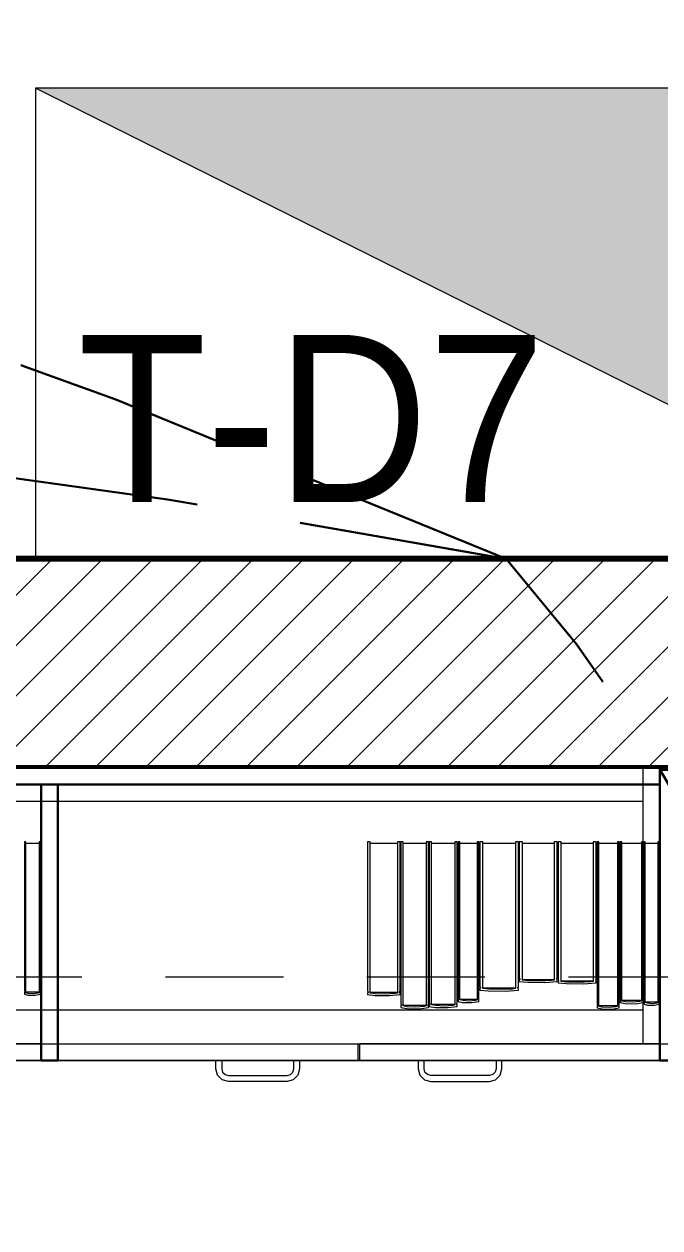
# Model space of a CAD drawing. Header units: inches. Extents: x -19 to 5698, y -728 to 92.
# Drawn here: x 310.553 to 311.314, y 16.6 to 18.04 of the extents above; entities that cross this region are included whole.
import ezdxf

# ---------------------------------------------------------------- set-up
doc = ezdxf.new("R2010")
doc.units = ezdxf.units.IN
doc.header["$MEASUREMENT"] = 0
doc.set_wipeout_variables(frame=1)
for name, pattern in [('HIDDEN', [0.375, 0.25, -0.125]), ('Hidden Line', [0.195611, 0.141111, -0.0545]), ('RAYITAS', [0.375, 0.25, -0.125]), ('Wipeout_Contour', [1, 0, -1])]:
    doc.linetypes.add(name, pattern=pattern)
doc.layers.get('0').update_dxf_attribs({"color": 61})
for name, color, linetype, lineweight in [('00 conduct tomacorr', 120, 'HIDDEN', 30), ('sub tablero de distribucion', 184, 'Continuous', 9), ('T-TECHO-E', 150, 'Continuous', 20), ('textos', 7, 'Continuous', 5), ('TOMACORRIENTE', 22, 'RAYITAS', 9)]:
    doc.layers.add(name, color=color, linetype=linetype, lineweight=lineweight)
for name, color, linetype in [('02 _ ARQ _ ZON _ Espacio.3D', 7, 'Continuous'), ('08 _ STR _ EXT _ 09 Vigas', 251, 'Continuous'), ('Estructura - 04 MURO', 7, 'Continuous'), ('Interior - Mobiliario', 7, 'Continuous')]:
    doc.layers.add(name, color=color, linetype=linetype)
doc.styles.add('SWISS', font='swisse.ttf')

# ---------------------------------------------------------------- blocks, each defined once
blk = doc.blocks.new('a')
at = {"layer": 'TOMACORRIENTE', "ltscale": 0.05}
h = blk.add_hatch(color=4, dxfattribs=at)
edge = h.paths.add_edge_path()
edge.add_arc((0, 0.0752), 0.02106, 0, 360)
at = {"layer": 'TOMACORRIENTE', "color": 4}
for p, q in [((-0.14553, 0.09625), (-0.0515, 0.09625)), ((-0.09851, 0.09625), (-0.09851, -0.09657)), ((0, 0.09625), (0, -0.09625)), ((0.06232, -0.09625), (0.06232, 0.09625))]:
    blk.add_line(p, q, dxfattribs=at)
blk.add_circle((0, 0.0752), 0.02106, dxfattribs=at)
blk = doc.blocks.new('CABLE 3FACE')
at = {"layer": 'T-TECHO-E', "rotation": 59.94170052614085}
blk.add_blockref('a', (0, 0), dxfattribs=at)
blk = doc.blocks.new('TD')
blk.add_hatch(color=256).paths.add_polyline_path([(-0.6185, 0.813), (-0.6185, 0.2502), (0.507, 0.2502)])
blk.add_line((-0.6185, 0.813), (0.507, 0.2502))
blk.add_lwpolyline([(-0.6185, 0.2502), (0.507, 0.2502), (0.507, 0.813), (-0.6185, 0.813)], close=True)

msp = doc.modelspace()

# ---------------------------------------------------------------- linework, layer by layer
at = {"layer": '02 _ ARQ _ ZON _ Espacio.3D', "color": 254, "linetype": 'Continuous', "lineweight": 0, "flags": 128}
for points in [[(297.5701, 17.4), (322.07, 17.4)], [(307.57, 8.1), (308.07, 8.1), (308.07, 7.7), (308.47, 7.7), (308.47, 7.35), (314.37, 7.35), (314.37, 7.7), (314.57, 7.7), (314.57, 8.1), (315.07, 8.1), (315.07, 7.7), (321.17, 7.7), (321.17, 16.9), (320.97, 16.9), (320.97, 17.4), (315.0697, 17.35), (315.07, 16.5), (314.57, 16.5), (314.5697, 17.15), (308.07, 17.15), (308.07, 16.5), (307.57, 16.5)]]:
    msp.add_lwpolyline(points, dxfattribs=at)
at = {"layer": 'Interior - Mobiliario', "color": 175, "linetype": 'Continuous', "lineweight": 13}
for p, q in [((311.3137, 17.13), (309.8537, 17.13)), ((311.3137, 16.82), (311.3137, 17.13)), ((311.2937, 16.86), (311.2937, 17.11)), ((310.5552, 17.0613), (310.5537, 17.0613)), ((310.5537, 17.0613), (310.5537, 16.8832)), ((310.5552, 16.881), (310.5552, 17.0613)), ((310.9671, 17.0613), (310.964, 17.0613)), ((310.964, 17.0613), (310.964, 16.8828)), ((310.9671, 16.8806), (310.9671, 17.0613)), ((310.9998, 17.0595), (310.9671, 17.0595)), ((311.0029, 17.0613), (310.9998, 17.0613)), ((310.9998, 17.0613), (310.9998, 16.8806)), ((311.0029, 16.8828), (311.0029, 17.0613)), ((311.0065, 17.0613), (311.0039, 17.0613)), ((311.0039, 17.0613), (311.0039, 16.8676)), ((311.0065, 16.8652), (311.0065, 17.0613)), ((311.0342, 17.0594), (311.0065, 17.0594)), ((311.0368, 17.0613), (311.0342, 17.0613)), ((311.0342, 17.0613), (311.0342, 16.8652)), ((311.0368, 16.8676), (311.0368, 17.0613)), ((311.0405, 17.0613), (311.0378, 17.0613)), ((311.0378, 17.0613), (311.0378, 16.8689)), ((311.0405, 16.8665), (311.0405, 17.0613)), ((311.0685, 17.0594), (311.0405, 17.0594)), ((311.0712, 17.0613), (311.0685, 17.0613)), ((311.0685, 17.0613), (311.0685, 16.8665)), ((311.0712, 16.8689), (311.0712, 17.0613)), ((311.0742, 17.0613), (311.0722, 17.0613)), ((311.0722, 17.0613), (311.0722, 16.8748)), ((311.0742, 16.8725), (311.0742, 17.0613)), ((311.0952, 17.0594), (311.0742, 17.0594)), ((311.0972, 17.0613), (311.0952, 17.0613)), ((311.0952, 17.0613), (311.0952, 16.8725)), ((311.0972, 16.8748), (311.0972, 17.0613)), ((311.1019, 17.0613), (311.0982, 17.0613)), ((311.0982, 17.0613), (311.0982, 16.888)), ((311.1019, 16.8859), (311.1019, 17.0613)), ((311.1408, 17.0596), (311.1019, 17.0596)), ((311.1445, 17.0613), (311.1408, 17.0613)), ((311.1408, 17.0613), (311.1408, 16.8859)), ((311.1445, 16.888), (311.1445, 17.0613)), ((311.1492, 17.0613), (311.1455, 17.0613)), ((311.1455, 17.0613), (311.1455, 16.8981)), ((311.1492, 16.8961), (311.1492, 17.0613)), ((311.1872, 17.0597), (311.1492, 17.0597)), ((311.1908, 17.0613), (311.1872, 17.0613)), ((311.1872, 17.0613), (311.1872, 16.8961)), ((311.1908, 16.8981), (311.1908, 17.0613)), ((311.1955, 17.0613), (311.1918, 17.0613)), ((311.1918, 17.0613), (311.1918, 16.8966)), ((311.1955, 16.8945), (311.1955, 17.0613)), ((311.2339, 17.0597), (311.1955, 17.0597)), ((311.2376, 17.0613), (311.2339, 17.0613)), ((311.2339, 17.0613), (311.2339, 16.8945)), ((311.2376, 16.8966), (311.2376, 17.0613)), ((311.2407, 17.0613), (311.2386, 17.0613)), ((311.2386, 17.0613), (311.2386, 16.8671)), ((311.2407, 16.8648), (311.2407, 17.0613)), ((311.263, 17.0594), (311.2407, 17.0594)), ((311.2651, 17.0613), (311.263, 17.0613)), ((311.263, 17.0613), (311.263, 16.8648)), ((311.2651, 16.8671), (311.2651, 17.0613)), ((311.2683, 17.0613), (311.2661, 17.0613)), ((311.2661, 17.0613), (311.2661, 16.8734)), ((311.2683, 16.8711), (311.2683, 17.0613)), ((311.2916, 17.0594), (311.2683, 17.0594)), ((311.2938, 17.0613), (311.2916, 17.0613)), ((311.2916, 17.0613), (311.2916, 16.8711)), ((311.2938, 16.8734), (311.2938, 17.0613)), ((311.2962, 17.0613), (311.2948, 17.0613)), ((311.2948, 17.0613), (311.2948, 16.8716)), ((311.2962, 16.8693), (311.2962, 17.0613)), ((311.3112, 17.0594), (311.2962, 17.0594)), ((311.3127, 17.0613), (311.3112, 17.0613)), ((311.3112, 17.0613), (311.3112, 16.8693)), ((311.3127, 16.8716), (311.3127, 17.0613)), ((311.1455, 16.8981), (311.1458, 16.8979)), ((311.1457, 16.8963), (311.1455, 16.8962)), ((311.1455, 16.8962), (311.1455, 16.8944)), ((311.1455, 16.8944), (311.1555, 16.8935)), ((311.146, 16.8965), (311.1457, 16.8963)), ((311.1458, 16.8979), (311.146, 16.8977)), ((311.146, 16.8977), (311.1462, 16.8975)), ((311.1462, 16.8968), (311.146, 16.8965)), ((311.1462, 16.8975), (311.1463, 16.8973)), ((311.1463, 16.897), (311.1462, 16.8968)), ((311.1463, 16.8973), (311.1463, 16.897)), ((311.1492, 16.8969), (311.1872, 16.8969)), ((311.1559, 16.8953), (311.1492, 16.8961)), ((311.1555, 16.8935), (311.1757, 16.8933)), ((311.1699, 16.8949), (311.1559, 16.8953)), ((311.1838, 16.8956), (311.1699, 16.8949)), ((311.1757, 16.8933), (311.1908, 16.8944)), ((311.1872, 16.8961), (311.1838, 16.8956)), ((311.1901, 16.8973), (311.1902, 16.8976)), ((311.1901, 16.8971), (311.1901, 16.8973)), ((311.1902, 16.8968), (311.1901, 16.8971)), ((311.1902, 16.8976), (311.1904, 16.8978)), ((311.1903, 16.8966), (311.1902, 16.8968)), ((311.1906, 16.8964), (311.1903, 16.8966)), ((311.1904, 16.8978), (311.1907, 16.898)), ((311.1908, 16.8962), (311.1906, 16.8964)), ((311.1907, 16.898), (311.1908, 16.8981)), ((311.1908, 16.8944), (311.1908, 16.8962)), ((311.1918, 16.8966), (311.1921, 16.8964)), ((311.192, 16.8948), (311.1918, 16.8947)), ((311.1918, 16.8947), (311.1918, 16.8929)), ((311.1918, 16.8929), (311.2019, 16.8919)), ((311.1923, 16.895), (311.192, 16.8948)), ((311.1921, 16.8964), (311.1923, 16.8962)), ((311.1923, 16.8962), (311.1925, 16.896)), ((311.1925, 16.8952), (311.1923, 16.895)), ((311.1925, 16.896), (311.1926, 16.8957)), ((311.1926, 16.8955), (311.1925, 16.8952)), ((311.1926, 16.8957), (311.1926, 16.8955)), ((311.1955, 16.8954), (311.2339, 16.8954)), ((311.2023, 16.8938), (311.1955, 16.8945)), ((311.2019, 16.8919), (311.2223, 16.8917)), ((311.2164, 16.8933), (311.2023, 16.8938)), ((311.2304, 16.894), (311.2164, 16.8933)), ((311.2223, 16.8917), (311.2376, 16.8929)), ((311.2339, 16.8945), (311.2304, 16.894)), ((311.2368, 16.8958), (311.2369, 16.896)), ((311.2368, 16.8955), (311.2368, 16.8958)), ((311.2369, 16.8953), (311.2368, 16.8955)), ((311.2369, 16.896), (311.2371, 16.8962)), ((311.237, 16.895), (311.2369, 16.8953)), ((311.2373, 16.8948), (311.237, 16.895)), ((311.2371, 16.8962), (311.2374, 16.8965)), ((311.2376, 16.8947), (311.2373, 16.8948)), ((311.2374, 16.8965), (311.2376, 16.8966)), ((311.2376, 16.8929), (311.2376, 16.8947)), ((310.5537, 16.8832), (310.5538, 16.883)), ((310.5538, 16.8812), (310.5537, 16.8811)), ((310.5537, 16.8811), (310.5537, 16.8792)), ((310.5537, 16.8792), (310.5579, 16.8782)), ((310.5538, 16.883), (310.5539, 16.8828)), ((310.5539, 16.8815), (310.5538, 16.8812)), ((310.5539, 16.8828), (310.554, 16.8825)), ((310.554, 16.8817), (310.5539, 16.8815)), ((310.554, 16.8825), (310.554, 16.8823)), ((310.554, 16.8823), (310.554, 16.882)), ((310.554, 16.882), (310.554, 16.8817)), ((310.5581, 16.8801), (310.5552, 16.881)), ((310.5579, 16.8782), (310.5663, 16.8779)), ((310.5639, 16.8797), (310.5581, 16.8801)), ((310.964, 16.8828), (310.9642, 16.8827)), ((310.9642, 16.8809), (310.964, 16.8808)), ((310.964, 16.8808), (310.964, 16.8788)), ((310.964, 16.8788), (310.9726, 16.8778)), ((310.9642, 16.8827), (310.9645, 16.8824)), ((310.9644, 16.8811), (310.9642, 16.8809)), ((310.9646, 16.8814), (310.9644, 16.8811)), ((310.9645, 16.8824), (310.9646, 16.8822)), ((310.9646, 16.8822), (310.9647, 16.8819)), ((310.9647, 16.8816), (310.9646, 16.8814)), ((310.9647, 16.8819), (310.9647, 16.8816)), ((310.9671, 16.8816), (310.9998, 16.8816)), ((310.973, 16.8798), (310.9671, 16.8806)), ((310.9726, 16.8778), (310.9899, 16.8776)), ((310.9849, 16.8793), (310.973, 16.8798)), ((310.9969, 16.8801), (310.9849, 16.8793)), ((310.9899, 16.8776), (311.0029, 16.8788)), ((310.9998, 16.8806), (310.9969, 16.8801)), ((311.0023, 16.882), (311.0024, 16.8822)), ((311.0023, 16.8817), (311.0023, 16.882)), ((311.0023, 16.8814), (311.0023, 16.8817)), ((311.0025, 16.8812), (311.0023, 16.8814)), ((311.0024, 16.8822), (311.0025, 16.8825)), ((311.0025, 16.8825), (311.0028, 16.8827)), ((311.0027, 16.8809), (311.0025, 16.8812)), ((311.0029, 16.8808), (311.0027, 16.8809)), ((311.0028, 16.8827), (311.0029, 16.8828)), ((311.0029, 16.8788), (311.0029, 16.8808)), ((311.0982, 16.888), (311.0985, 16.8879)), ((311.0984, 16.8862), (311.0982, 16.8861)), ((311.0982, 16.8861), (311.0982, 16.8841)), ((311.0982, 16.8841), (311.1084, 16.8832)), ((311.0987, 16.8864), (311.0984, 16.8862)), ((311.0985, 16.8879), (311.0987, 16.8877)), ((311.0987, 16.8877), (311.0989, 16.8874)), ((311.0989, 16.8866), (311.0987, 16.8864)), ((311.0989, 16.8874), (311.099, 16.8872)), ((311.099, 16.8869), (311.0989, 16.8866)), ((311.099, 16.8872), (311.099, 16.8869)), ((311.1019, 16.8868), (311.1408, 16.8868)), ((311.1089, 16.8851), (311.1019, 16.8859)), ((311.1084, 16.8832), (311.1291, 16.883)), ((311.1231, 16.8847), (311.1089, 16.8851)), ((311.1373, 16.8854), (311.1231, 16.8847)), ((311.1291, 16.883), (311.1445, 16.8841)), ((311.1408, 16.8859), (311.1373, 16.8854)), ((311.1438, 16.8872), (311.1439, 16.8875)), ((311.1438, 16.887), (311.1438, 16.8872)), ((311.1439, 16.8867), (311.1438, 16.887)), ((311.1439, 16.8875), (311.1441, 16.8877)), ((311.144, 16.8865), (311.1439, 16.8867)), ((311.1443, 16.8862), (311.144, 16.8865)), ((311.1441, 16.8877), (311.1444, 16.8879)), ((311.1445, 16.8861), (311.1443, 16.8862)), ((311.1444, 16.8879), (311.1445, 16.888)), ((311.1445, 16.8841), (311.1445, 16.8861)), ((311.0039, 16.8676), (311.0041, 16.8674)), ((311.004, 16.8655), (311.0039, 16.8654)), ((311.0039, 16.8654), (311.0039, 16.8632)), ((311.0039, 16.8632), (311.0111, 16.8621)), ((311.0042, 16.8657), (311.004, 16.8655)), ((311.0041, 16.8674), (311.0043, 16.8672)), ((311.0044, 16.866), (311.0042, 16.8657)), ((311.0043, 16.8672), (311.0044, 16.8669)), ((311.0044, 16.8669), (311.0045, 16.8666)), ((311.0045, 16.8663), (311.0044, 16.866)), ((311.0045, 16.8666), (311.0045, 16.8663)), ((311.0065, 16.8662), (311.0342, 16.8662)), ((311.0115, 16.8643), (311.0065, 16.8652)), ((311.0111, 16.8621), (311.0258, 16.8619)), ((311.0216, 16.8638), (311.0115, 16.8643)), ((311.0317, 16.8646), (311.0216, 16.8638)), ((311.0258, 16.8619), (311.0368, 16.8632)), ((311.0342, 16.8652), (311.0317, 16.8646)), ((311.0362, 16.8667), (311.0363, 16.8669)), ((311.0362, 16.8664), (311.0362, 16.8667)), ((311.0363, 16.8661), (311.0362, 16.8664)), ((311.0363, 16.8669), (311.0365, 16.8672)), ((311.0364, 16.8658), (311.0363, 16.8661)), ((311.0366, 16.8655), (311.0364, 16.8658)), ((311.0365, 16.8672), (311.0367, 16.8675)), ((311.0368, 16.8654), (311.0366, 16.8655)), ((311.0367, 16.8675), (311.0368, 16.8676)), ((311.0368, 16.8632), (311.0368, 16.8654)), ((311.0378, 16.8689), (311.038, 16.8687)), ((311.0379, 16.8668), (311.0378, 16.8667)), ((311.0378, 16.8667), (311.0378, 16.8645)), ((311.0378, 16.8645), (311.0451, 16.8635)), ((311.0381, 16.867), (311.0379, 16.8668)), ((311.038, 16.8687), (311.0382, 16.8684)), ((311.0383, 16.8673), (311.0381, 16.867)), ((311.0382, 16.8684), (311.0383, 16.8682)), ((311.0383, 16.8682), (311.0383, 16.8679)), ((311.0383, 16.8679), (311.0383, 16.8676)), ((311.0383, 16.8676), (311.0383, 16.8673)), ((311.0405, 16.8675), (311.0685, 16.8675)), ((311.0455, 16.8656), (311.0405, 16.8665)), ((311.0451, 16.8635), (311.06, 16.8632)), ((311.0557, 16.8651), (311.0455, 16.8656)), ((311.066, 16.8659), (311.0557, 16.8651)), ((311.06, 16.8632), (311.0712, 16.8645)), ((311.0685, 16.8665), (311.066, 16.8659)), ((311.0706, 16.8679), (311.0707, 16.8682)), ((311.0706, 16.8677), (311.0706, 16.8679)), ((311.0707, 16.8674), (311.0706, 16.8677)), ((311.0707, 16.8682), (311.0708, 16.8685)), ((311.0708, 16.8671), (311.0707, 16.8674)), ((311.0708, 16.8685), (311.071, 16.8688)), ((311.071, 16.8668), (311.0708, 16.8671)), ((311.071, 16.8688), (311.0712, 16.8689)), ((311.0712, 16.8667), (311.071, 16.8668)), ((311.0712, 16.8645), (311.0712, 16.8667)), ((311.0722, 16.8748), (311.0723, 16.8746)), ((311.0723, 16.8728), (311.0722, 16.8727)), ((311.0722, 16.8727), (311.0722, 16.8706)), ((311.0722, 16.8706), (311.0777, 16.8695)), ((311.0723, 16.8746), (311.0725, 16.8744)), ((311.0724, 16.873), (311.0723, 16.8728)), ((311.0725, 16.8733), (311.0724, 16.873)), ((311.0725, 16.8744), (311.0725, 16.8741)), ((311.0725, 16.8741), (311.0726, 16.8738)), ((311.0726, 16.8735), (311.0725, 16.8733)), ((311.0726, 16.8738), (311.0726, 16.8735)), ((311.0742, 16.8734), (311.0952, 16.8734)), ((311.0779, 16.8716), (311.0742, 16.8725)), ((311.0777, 16.8695), (311.0889, 16.8693)), ((311.0856, 16.8711), (311.0779, 16.8716)), ((311.0933, 16.8719), (311.0856, 16.8711)), ((311.0889, 16.8693), (311.0972, 16.8706)), ((311.0952, 16.8725), (311.0933, 16.8719)), ((311.0968, 16.8739), (311.0969, 16.8742)), ((311.0968, 16.8736), (311.0968, 16.8739)), ((311.0969, 16.8733), (311.0968, 16.8736)), ((311.0969, 16.8742), (311.097, 16.8744)), ((311.097, 16.8731), (311.0969, 16.8733)), ((311.097, 16.8744), (311.0971, 16.8747)), ((311.0971, 16.8728), (311.097, 16.8731)), ((311.0971, 16.8747), (311.0972, 16.8748)), ((311.0972, 16.8727), (311.0971, 16.8728)), ((311.0972, 16.8706), (311.0972, 16.8727)), ((311.2386, 16.8671), (311.2387, 16.867)), ((311.2387, 16.865), (311.2386, 16.8649)), ((311.2386, 16.8649), (311.2386, 16.8628)), ((311.2386, 16.8628), (311.2444, 16.8617)), ((311.2387, 16.867), (311.2388, 16.8667)), ((311.2388, 16.8653), (311.2387, 16.865)), ((311.2388, 16.8667), (311.239, 16.8664)), ((311.2389, 16.8656), (311.2388, 16.8653)), ((311.239, 16.8658), (311.2389, 16.8656)), ((311.239, 16.8664), (311.239, 16.8661)), ((311.239, 16.8661), (311.239, 16.8658)), ((311.2407, 16.8657), (311.263, 16.8657)), ((311.2447, 16.8638), (311.2407, 16.8648)), ((311.2444, 16.8617), (311.2563, 16.8614)), ((311.2528, 16.8633), (311.2447, 16.8638)), ((311.261, 16.8642), (311.2528, 16.8633)), ((311.2563, 16.8614), (311.2651, 16.8628)), ((311.263, 16.8648), (311.261, 16.8642)), ((311.2647, 16.8665), (311.2649, 16.8668)), ((311.2647, 16.8662), (311.2647, 16.8665)), ((311.2647, 16.8659), (311.2647, 16.8662)), ((311.2647, 16.8656), (311.2647, 16.8659)), ((311.2648, 16.8653), (311.2647, 16.8656)), ((311.265, 16.8651), (311.2648, 16.8653)), ((311.2649, 16.8668), (311.265, 16.867)), ((311.265, 16.867), (311.2651, 16.8671)), ((311.2651, 16.8649), (311.265, 16.8651)), ((311.2651, 16.8628), (311.2651, 16.8649)), ((311.2661, 16.8734), (311.2663, 16.8732)), ((311.2662, 16.8714), (311.2661, 16.8713)), ((311.2661, 16.8713), (311.2661, 16.8692)), ((311.2661, 16.8692), (311.2722, 16.8681)), ((311.2664, 16.8716), (311.2662, 16.8714)), ((311.2663, 16.8732), (311.2664, 16.873)), ((311.2664, 16.873), (311.2665, 16.8727)), ((311.2665, 16.8719), (311.2664, 16.8716)), ((311.2665, 16.8727), (311.2666, 16.8724)), ((311.2666, 16.8722), (311.2665, 16.8719)), ((311.2666, 16.8724), (311.2666, 16.8722)), ((311.2683, 16.8721), (311.2916, 16.8721)), ((311.2725, 16.8702), (311.2683, 16.8711)), ((311.2722, 16.8681), (311.2846, 16.8679)), ((311.281, 16.8697), (311.2725, 16.8702)), ((311.2895, 16.8705), (311.281, 16.8697)), ((311.2846, 16.8679), (311.2938, 16.8692)), ((311.2916, 16.8711), (311.2895, 16.8705)), ((311.2933, 16.8725), (311.2934, 16.8728)), ((311.2933, 16.8722), (311.2933, 16.8725)), ((311.2934, 16.8719), (311.2933, 16.8722)), ((311.2934, 16.8728), (311.2935, 16.8731)), ((311.2935, 16.8717), (311.2934, 16.8719)), ((311.2935, 16.8731), (311.2937, 16.8733)), ((311.2936, 16.8714), (311.2935, 16.8717)), ((311.2938, 16.8713), (311.2936, 16.8714)), ((311.2937, 16.8733), (311.2938, 16.8734)), ((311.2938, 16.8692), (311.2938, 16.8713)), ((311.2948, 16.8716), (311.2949, 16.8714)), ((311.2949, 16.8696), (311.2948, 16.8695)), ((311.2948, 16.8695), (311.2948, 16.8673)), ((311.2948, 16.8673), (311.2987, 16.8663)), ((311.2949, 16.8714), (311.295, 16.8712)), ((311.295, 16.8698), (311.2949, 16.8696)), ((311.295, 16.8712), (311.2951, 16.8709)), ((311.2951, 16.8704), (311.295, 16.8701)), ((311.295, 16.8701), (311.295, 16.8698)), ((311.2951, 16.8709), (311.2951, 16.8706)), ((311.2951, 16.8706), (311.2951, 16.8704)), ((311.2962, 16.8703), (311.3112, 16.8703)), ((311.2989, 16.8684), (311.2962, 16.8693)), ((311.2987, 16.8663), (311.3067, 16.866)), ((311.3044, 16.8679), (311.2989, 16.8684)), ((311.3099, 16.8687), (311.3044, 16.8679)), ((311.3067, 16.866), (311.3127, 16.8673)), ((311.3112, 16.8693), (311.3099, 16.8687)), ((311.3124, 16.871), (311.3125, 16.8712)), ((311.3124, 16.8707), (311.3124, 16.871)), ((311.3124, 16.8704), (311.3124, 16.8707)), ((311.3124, 16.8701), (311.3124, 16.8704)), ((311.3125, 16.8699), (311.3124, 16.8701)), ((311.3125, 16.8712), (311.3126, 16.8715)), ((311.3126, 16.8696), (311.3125, 16.8699)), ((311.3126, 16.8715), (311.3127, 16.8716)), ((311.3127, 16.8695), (311.3126, 16.8696)), ((311.3127, 16.8673), (311.3127, 16.8695)), ((311.2937, 16.82), (311.2937, 16.86)), ((309.8537, 16.82), (311.3137, 16.82)), ((310.9527, 16.8), (310.9527, 16.82)), ((311.3137, 16.82), (310.9547, 16.82)), ((310.9547, 16.8), (310.9547, 16.82)), ((311.2937, 16.82), (311.3337, 16.82)), ((311.3137, 16.8), (311.3137, 16.82)), ((310.7827, 16.79), (310.7827, 16.8)), ((310.7827, 16.8), (310.7897, 16.8)), ((310.7847, 16.7825), (310.7827, 16.79)), ((310.7897, 16.8), (310.7897, 16.79)), ((310.7897, 16.79), (310.7907, 16.786)), ((310.8746, 16.786), (310.8757, 16.79)), ((310.8757, 16.79), (310.8757, 16.8)), ((310.8757, 16.8), (310.8827, 16.8)), ((310.8827, 16.79), (310.8807, 16.7825)), ((310.8827, 16.8), (310.8827, 16.79)), ((311.3137, 16.8), (310.9547, 16.8)), ((311.0247, 16.8), (311.0247, 16.79)), ((311.0317, 16.8), (311.0247, 16.8)), ((311.0247, 16.79), (311.0267, 16.7825)), ((311.0317, 16.79), (311.0317, 16.8)), ((311.0327, 16.786), (311.0317, 16.79)), ((311.1177, 16.79), (311.1166, 16.786)), ((311.1177, 16.8), (311.1177, 16.79)), ((311.1247, 16.8), (311.1177, 16.8)), ((311.1227, 16.7825), (311.1247, 16.79)), ((311.1247, 16.79), (311.1247, 16.8)), ((311.3137, 16.8), (311.3337, 16.8)), ((310.7902, 16.777), (310.7847, 16.7825)), ((310.7977, 16.775), (310.7902, 16.777)), ((310.7907, 16.786), (310.7937, 16.7831)), ((310.7937, 16.7831), (310.7977, 16.782)), ((310.7977, 16.782), (310.8677, 16.782)), ((310.8677, 16.775), (310.7977, 16.775)), ((310.8677, 16.782), (310.8717, 16.7831)), ((310.8752, 16.777), (310.8677, 16.775)), ((310.8717, 16.7831), (310.8746, 16.786)), ((310.8807, 16.7825), (310.8752, 16.777)), ((311.0267, 16.7825), (311.0322, 16.777)), ((311.0322, 16.777), (311.0397, 16.775)), ((311.0357, 16.7831), (311.0327, 16.786)), ((311.0397, 16.782), (311.0357, 16.7831)), ((311.1097, 16.782), (311.0397, 16.782)), ((311.0397, 16.775), (311.1097, 16.775)), ((311.1137, 16.7831), (311.1097, 16.782)), ((311.1097, 16.775), (311.1172, 16.777)), ((311.1166, 16.786), (311.1137, 16.7831)), ((311.1172, 16.777), (311.1227, 16.7825))]:
    msp.add_line(p, q, dxfattribs=at)
at = {"layer": 'Interior - Mobiliario', "color": 175, "linetype": 'Continuous', "lineweight": 30}
msp.add_line((311.3337, 16.8), (311.3137, 16.8), dxfattribs=at)

# ---------------------------------------------------------------- block references
at = {"layer": '00 conduct tomacorr', "xscale": 1.47256122672843, "yscale": 1.47256122672843, "zscale": 1.47256122672843, "rotation": 209.7894777823319}
msp.add_blockref('CABLE 3FACE', (311.4198, 16.4239, -0.0007), dxfattribs=at)

# ---------------------------------------------------------------- texts
at = {"layer": 'textos', "style": 'SWISS', "width": 0.9}
msp.add_text('T-D7', height=0.2, dxfattribs=at).set_placement((310.6176, 17.4679))

# ---------------------------------------------------------------- next in the draw order: wipeouts: each hides what was drawn before it
at = {"color": 254, "linetype": 'Wipeout_Contour', "lineweight": 0, "ltscale": 9784.232441}
msp.add_wipeout([(314.57, 17.4), (308.07, 17.4), (308.07, 17.15), (314.57, 17.15)], dxfattribs=at).dxf.layer = 'Estructura - 04 MURO'
at = {"color": 254, "linetype": 'Wipeout_Contour', "lineweight": 0, "ltscale": 9781.278326}
msp.add_wipeout([(310.5737, 16.8), (310.5937, 16.8), (310.5937, 17.13), (310.5737, 17.13)], dxfattribs=at).dxf.layer = 'Interior - Mobiliario'

# ---------------------------------------------------------------- next in the draw order: hatches: boundary and pattern name
at = {"layer": 'Estructura - 04 MURO', "linetype": 'Continuous', "lineweight": 5}
h = msp.add_hatch(dxfattribs=at)
h.set_pattern_fill('LADRILLO_COMÚN_0002', color=250, style=0, pattern_type=2)
h.set_pattern_definition([(45, (277.50006, 1e-08), (-0.03005204, 0.03005204), [])])
h.paths.add_polyline_path([(314.57, 17.4), (308.07, 17.4), (308.07, 17.15), (314.57, 17.15)])

# ---------------------------------------------------------------- next in the draw order: linework, layer by layer
at = {"layer": '00 conduct tomacorr'}
msp.add_arc((306.1801, 5.9324, -0.0007), 12.4902, 66.6543, 103.39564, dxfattribs=at)
at = {"layer": '08 _ STR _ EXT _ 09 Vigas', "color": 251, "linetype": 'Hidden Line', "lineweight": 13, "true_color": 0x636466}
for p, q in [((308.07, 17.4), (321.57, 17.4)), ((308.07, 16.9), (314.57, 16.9))]:
    msp.add_line(p, q, dxfattribs=at)
at = {"layer": 'Estructura - 04 MURO', "color": 7, "linetype": 'Continuous', "lineweight": 80, "flags": 128}
for points in [[(314.57, 17.4), (308.07, 17.4)], [(308.07, 17.15), (314.57, 17.15)]]:
    msp.add_lwpolyline(points, dxfattribs=at)
at = {"layer": 'Interior - Mobiliario', "color": 175, "linetype": 'Continuous', "lineweight": 30}
for p, q in [((310.5937, 17.13), (310.5737, 17.13)), ((310.5737, 16.8), (310.5737, 17.13)), ((310.5937, 16.8), (310.5937, 17.13)), ((310.5937, 16.8), (310.5737, 16.8))]:
    msp.add_line(p, q, dxfattribs=at)
at = {"layer": 'Interior - Mobiliario', "color": 175, "linetype": 'Continuous', "lineweight": 13}
for p, q in [((310.5737, 17.13), (310.5737, 16.8)), ((310.5937, 17.13), (310.5737, 17.13)), ((310.5937, 16.8), (310.5937, 17.13)), ((309.8737, 17.11), (311.2937, 17.11)), ((310.5711, 17.0595), (310.5552, 17.0595)), ((310.5727, 17.0613), (310.5711, 17.0613)), ((310.5711, 17.0613), (310.5711, 16.881)), ((310.5727, 16.8832), (310.5727, 17.0613)), ((310.5552, 16.8819), (310.5711, 16.8819)), ((310.5697, 16.8804), (310.5639, 16.8797)), ((310.5663, 16.8779), (310.5727, 16.8792)), ((310.5711, 16.881), (310.5697, 16.8804)), ((310.5723, 16.882), (310.5724, 16.8823)), ((310.5724, 16.8818), (310.5723, 16.882)), ((310.5724, 16.8826), (310.5725, 16.8828)), ((310.5724, 16.8823), (310.5724, 16.8826)), ((310.5725, 16.8815), (310.5724, 16.8818)), ((310.5725, 16.8828), (310.5726, 16.8831)), ((310.5726, 16.8813), (310.5725, 16.8815)), ((310.5726, 16.8831), (310.5727, 16.8832)), ((310.5727, 16.8811), (310.5726, 16.8813)), ((310.5727, 16.8792), (310.5727, 16.8811)), ((311.2937, 16.86), (309.8737, 16.86)), ((309.8537, 16.82), (311.3137, 16.82)), ((309.8537, 16.82), (311.3137, 16.82)), ((309.8737, 16.82), (311.2937, 16.82)), ((310.5737, 16.82), (310.2147, 16.82)), ((310.5737, 16.8), (310.5737, 16.82)), ((310.5937, 16.82), (310.9527, 16.82)), ((310.5937, 16.8), (310.5937, 16.82)), ((311.3337, 16.8), (309.8337, 16.8)), ((309.8537, 16.8), (311.3137, 16.8)), ((309.8537, 16.8), (311.3137, 16.8)), ((310.5737, 16.8), (310.2147, 16.8)), ((310.5737, 16.8), (310.5937, 16.8)), ((310.5737, 16.8), (310.5937, 16.8)), ((310.5937, 16.8), (310.9527, 16.8))]:
    msp.add_line(p, q, dxfattribs=at)

# ---------------------------------------------------------------- next in the draw order: block references
at = {"layer": 'sub tablero de distribucion', "linetype": 'Continuous', "lineweight": 0, "rotation": 179.9999999999811}
msp.add_blockref('TD', (311.0739, 18.213), dxfattribs=at)

# ---------------------------------------------------------------- next in the draw order: wipeouts: each hides what was drawn before it
at = {"color": 254, "linetype": 'Wipeout_Contour', "lineweight": 0, "ltscale": 9781.283183}
msp.add_wipeout([(309.8537, 17.13), (311.3137, 17.13), (311.3137, 17.15), (309.8537, 17.15)], dxfattribs=at).dxf.layer = 'Interior - Mobiliario'

# ---------------------------------------------------------------- next in the draw order: linework, layer by layer
at = {"layer": '00 conduct tomacorr'}
for centre, radius, start, end in [((308.884, 5.7845, -0.0007), 11.8306, 79.05804, 110.75109), ((309.9072, 16.3072, -0.0033), 1.6396, 329.7114, 41.7949)]:
    msp.add_arc(centre, radius, start, end, dxfattribs=at)
at = {"layer": 'Interior - Mobiliario', "color": 175, "linetype": 'Continuous', "lineweight": 13}
for p, q in [((309.8337, 17.15), (311.3337, 17.15)), ((311.3137, 17.15), (309.8537, 17.15)), ((311.3137, 17.15), (309.8537, 17.15)), ((311.2937, 17.15), (309.8737, 17.15)), ((311.3337, 17.15), (311.2937, 17.15)), ((311.2937, 17.11), (311.2937, 17.15)), ((311.3137, 17.13), (311.3137, 17.15)), ((311.3137, 17.15), (311.3137, 16.8)), ((311.3337, 17.15), (311.3137, 17.15)), ((311.3137, 16.8), (311.3137, 17.15)), ((309.8537, 17.13), (311.3137, 17.13)), ((311.3137, 17.13), (309.8537, 17.13)), ((311.3137, 17.13), (309.8537, 17.13)), ((311.3137, 17.13), (309.8537, 17.13)), ((310.5737, 17.13), (310.5737, 16.8)), ((310.5937, 17.13), (310.5737, 17.13)), ((310.5937, 16.8), (310.5937, 17.13)), ((311.3137, 16.8), (311.3137, 17.13)), ((311.3137, 16.82), (311.3137, 17.13)), ((311.3137, 16.82), (311.3137, 17.13))]:
    msp.add_line(p, q, dxfattribs=at)
at = {"layer": 'Interior - Mobiliario', "color": 175, "linetype": 'Continuous', "lineweight": 30}
for p, q in [((311.3137, 17.15), (309.8537, 17.15)), ((311.3137, 17.13), (311.3137, 17.15)), ((311.3337, 17.15), (311.3137, 17.15)), ((311.3137, 16.8), (311.3137, 17.15)), ((311.3137, 17.13), (309.8537, 17.13))]:
    msp.add_line(p, q, dxfattribs=at)

doc.saveas('drawing.dxf')
